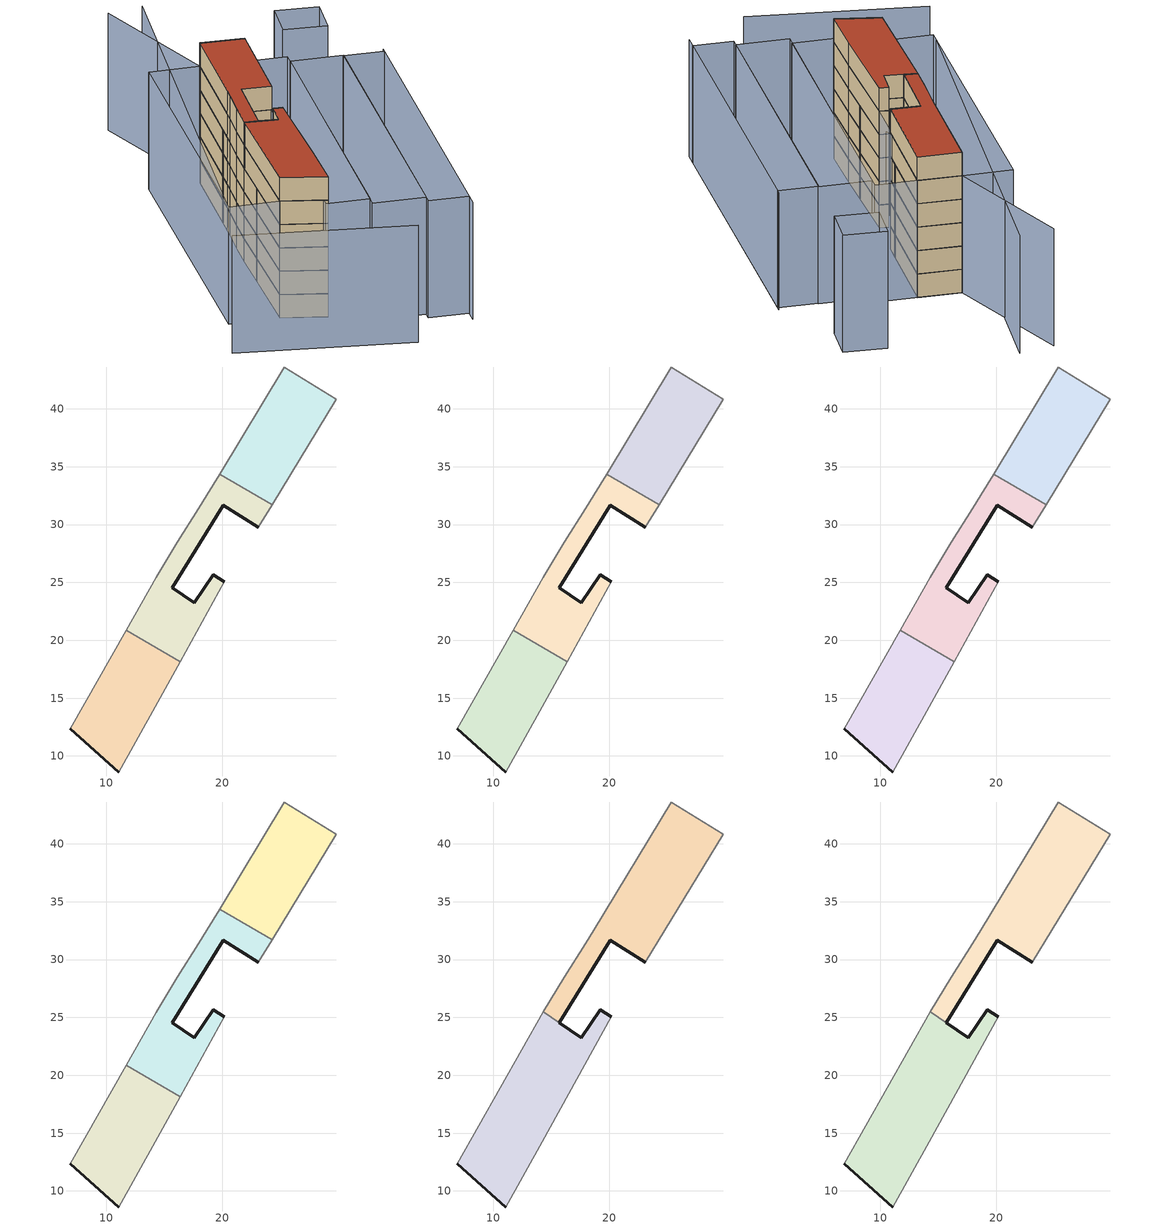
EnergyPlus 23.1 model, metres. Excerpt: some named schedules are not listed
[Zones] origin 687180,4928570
eb3096b76a577bc8_F0_dwelling_0
 floor ground (EU_floor_Construction): 24.31,31.72 29.84,40.83 25.35,43.62 19.77,34.36 z0
 wall adiabatic (EU_wall_Construction): 19.77,34.36 25.35,43.62 29.84,40.83 24.31,31.72 z0:3
 wall to eb3096b76a577bc8_F0_dwelling_1 (EU_wall_Construction): 24.31,31.72 19.77,34.36 z0:3
eb3096b76a577bc8_F0_dwelling_1
 floor ground (EU_floor_Construction): 16.38,18.16 20.18,25.07 19.23,25.67 17.57,23.23 15.66,24.54 20.08,31.69 23.12,29.77 24.31,31.72 19.77,34.36 18.68,32.55 17.95,31.41 16.11,28.49 14.3,25.47 11.71,20.88 z0
 wall outside (EU_wall_Construction): 23.12,29.77 20.08,31.69 15.66,24.54 17.57,23.23 19.23,25.67 20.18,25.07 z0:3
 wall adiabatic (EU_wall_Construction): 24.31,31.72 23.12,29.77 / 20.18,25.07 16.38,18.16 / 11.71,20.88 14.3,25.47 16.11,28.49 17.95,31.41 18.68,32.55 19.77,34.36 z0:3
 wall to eb3096b76a577bc8_F0_dwelling_2 (EU_wall_Construction): 16.38,18.16 11.71,20.88 z0:3
eb3096b76a577bc8_F0_dwelling_2
 floor ground (EU_floor_Construction): 11.04,8.62 14.23,14.25 16.38,18.16 11.71,20.88 6.88,12.35 z0
 wall outside (EU_wall_Construction): 11.04,8.62 6.88,12.35 z0:3
 wall adiabatic (EU_wall_Construction): 6.88,12.35 11.71,20.88 / 16.38,18.16 14.23,14.25 11.04,8.62 z0:3
eb3096b76a577bc8_F1_dwelling_0
 floor to eb3096b76a577bc8_F0_dwelling_0 (EU_floor_Construction): 24.31,31.72 29.84,40.83 25.35,43.62 19.77,34.36 z3
 wall adiabatic (EU_wall_Construction): 19.77,34.36 25.35,43.62 29.84,40.83 24.31,31.72 z3:6
 wall to eb3096b76a577bc8_F1_dwelling_1 (EU_wall_Construction): 24.31,31.72 19.77,34.36 z3:6
eb3096b76a577bc8_F1_dwelling_1
 floor to eb3096b76a577bc8_F0_dwelling_1 (EU_floor_Construction): 16.38,18.16 20.18,25.07 19.23,25.67 17.57,23.23 15.66,24.54 20.08,31.69 23.12,29.77 24.31,31.72 19.77,34.36 18.68,32.55 17.95,31.41 16.11,28.49 14.3,25.47 11.71,20.88 z3
 wall outside (EU_wall_Construction): 23.12,29.77 20.08,31.69 15.66,24.54 17.57,23.23 19.23,25.67 20.18,25.07 z3:6
 wall adiabatic (EU_wall_Construction): 24.31,31.72 23.12,29.77 / 20.18,25.07 16.38,18.16 / 11.71,20.88 14.3,25.47 16.11,28.49 17.95,31.41 18.68,32.55 19.77,34.36 z3:6
 wall to eb3096b76a577bc8_F1_dwelling_2 (EU_wall_Construction): 16.38,18.16 11.71,20.88 z3:6
eb3096b76a577bc8_F1_dwelling_2
 floor to eb3096b76a577bc8_F0_dwelling_2 (EU_floor_Construction): 11.04,8.62 14.23,14.25 16.38,18.16 11.71,20.88 6.88,12.35 z3
 wall outside (EU_wall_Construction): 11.04,8.62 6.88,12.35 z3:6
 wall adiabatic (EU_wall_Construction): 6.88,12.35 11.71,20.88 / 16.38,18.16 14.23,14.25 11.04,8.62 z3:6
eb3096b76a577bc8_F2_dwelling_0
 floor to eb3096b76a577bc8_F1_dwelling_0 (EU_floor_Construction): 24.31,31.72 29.84,40.83 25.35,43.62 19.77,34.36 z6
 wall adiabatic (EU_wall_Construction): 19.77,34.36 25.35,43.62 29.84,40.83 24.31,31.72 z6:9
 wall to eb3096b76a577bc8_F2_dwelling_1 (EU_wall_Construction): 24.31,31.72 19.77,34.36 z6:9
eb3096b76a577bc8_F2_dwelling_1
 floor to eb3096b76a577bc8_F1_dwelling_1 (EU_floor_Construction): 16.38,18.16 20.18,25.07 19.23,25.67 17.57,23.23 15.66,24.54 20.08,31.69 23.12,29.77 24.31,31.72 19.77,34.36 18.68,32.55 17.95,31.41 16.11,28.49 14.3,25.47 11.71,20.88 z6
 wall outside (EU_wall_Construction): 23.12,29.77 20.08,31.69 15.66,24.54 17.57,23.23 19.23,25.67 20.18,25.07 z6:9
 wall adiabatic (EU_wall_Construction): 24.31,31.72 23.12,29.77 / 20.18,25.07 16.38,18.16 / 11.71,20.88 14.3,25.47 16.11,28.49 17.95,31.41 18.68,32.55 19.77,34.36 z6:9
 wall to eb3096b76a577bc8_F2_dwelling_2 (EU_wall_Construction): 16.38,18.16 11.71,20.88 z6:9
eb3096b76a577bc8_F2_dwelling_2
 floor to eb3096b76a577bc8_F1_dwelling_2 (EU_floor_Construction): 11.04,8.62 14.23,14.25 16.38,18.16 11.71,20.88 6.88,12.35 z6
 wall outside (EU_wall_Construction): 11.04,8.62 6.88,12.35 z6:9
 wall adiabatic (EU_wall_Construction): 6.88,12.35 11.71,20.88 / 16.38,18.16 14.23,14.25 11.04,8.62 z6:9
eb3096b76a577bc8_F3_dwelling_0
 floor to eb3096b76a577bc8_F2_dwelling_0 (EU_floor_Construction): 24.31,31.72 29.84,40.83 25.35,43.62 19.77,34.36 z9
 wall adiabatic (EU_wall_Construction): 19.77,34.36 25.35,43.62 29.84,40.83 24.31,31.72 z9:12
 wall to eb3096b76a577bc8_F3_dwelling_1 (EU_wall_Construction): 24.31,31.72 19.77,34.36 z9:12
eb3096b76a577bc8_F3_dwelling_1
 floor to eb3096b76a577bc8_F2_dwelling_1 (EU_floor_Construction): 16.38,18.16 20.18,25.07 19.23,25.67 17.57,23.23 15.66,24.54 20.08,31.69 23.12,29.77 24.31,31.72 19.77,34.36 18.68,32.55 17.95,31.41 16.11,28.49 14.3,25.47 11.71,20.88 z9
 wall outside (EU_wall_Construction): 23.12,29.77 20.08,31.69 15.66,24.54 17.57,23.23 19.23,25.67 20.18,25.07 z9:12
 wall adiabatic (EU_wall_Construction): 24.31,31.72 23.12,29.77 / 20.18,25.07 16.38,18.16 / 11.71,20.88 14.3,25.47 16.11,28.49 17.95,31.41 18.68,32.55 19.77,34.36 z9:12
 wall to eb3096b76a577bc8_F3_dwelling_2 (EU_wall_Construction): 16.38,18.16 11.71,20.88 z9:12
eb3096b76a577bc8_F3_dwelling_2
 floor to eb3096b76a577bc8_F2_dwelling_2 (EU_floor_Construction): 11.04,8.62 14.23,14.25 16.38,18.16 11.71,20.88 6.88,12.35 z9
 wall outside (EU_wall_Construction): 11.04,8.62 6.88,12.35 z9:12
 wall adiabatic (EU_wall_Construction): 6.88,12.35 11.71,20.88 / 16.38,18.16 14.23,14.25 11.04,8.62 z9:12
eb3096b76a577bc8_F4_dwelling_0
 floor to eb3096b76a577bc8_F3_dwelling_0 (EU_floor_Construction): 24.31,31.72 29.84,40.83 25.35,43.62 19.77,34.36 z12
 floor to eb3096b76a577bc8_F3_dwelling_1 (EU_floor_Construction): 23.12,29.77 24.31,31.72 19.77,34.36 18.68,32.55 17.95,31.41 16.11,28.49 14.3,25.47 15.66,24.54 20.08,31.69 z12
 wall outside (EU_wall_Construction): 23.12,29.77 20.08,31.69 15.66,24.54 z12:15
 wall adiabatic (EU_wall_Construction): 14.31,25.47 16.11,28.49 17.95,31.41 18.68,32.55 25.35,43.62 29.84,40.83 23.12,29.77 z12:15
 wall to eb3096b76a577bc8_F4_dwelling_1 (EU_wall_Construction): 15.66,24.54 14.31,25.47 z12:15
eb3096b76a577bc8_F4_dwelling_1
 floor to eb3096b76a577bc8_F3_dwelling_1 (EU_floor_Construction): 16.38,18.16 20.18,25.07 19.23,25.67 17.57,23.23 14.3,25.47 11.71,20.88 z12
 floor to eb3096b76a577bc8_F3_dwelling_2 (EU_floor_Construction): 11.04,8.62 14.23,14.25 16.38,18.16 11.71,20.88 6.88,12.35 z12
 wall outside (EU_wall_Construction): 11.04,8.62 6.88,12.35 / 15.66,24.54 17.57,23.23 19.23,25.67 20.18,25.07 z12:15
 wall adiabatic (EU_wall_Construction): 6.88,12.35 14.3,25.47 / 20.18,25.07 14.23,14.25 11.04,8.62 z12:15
eb3096b76a577bc8_F5_dwelling_0
 floor to eb3096b76a577bc8_F4_dwelling_0 (EU_floor_Construction): 23.12,29.77 29.84,40.83 25.35,43.62 18.68,32.55 17.95,31.41 16.11,28.49 14.3,25.47 15.66,24.54 20.08,31.69 z15
 wall outside (EU_wall_Construction): 23.12,29.77 20.08,31.69 15.66,24.54 z15:18
 wall adiabatic (EU_wall_Construction): 14.31,25.47 16.11,28.49 17.95,31.41 18.68,32.55 25.35,43.62 29.84,40.83 23.12,29.77 z15:18
 wall to eb3096b76a577bc8_F5_dwelling_1 (EU_wall_Construction): 15.66,24.54 14.31,25.47 z15:18
 roof outside (EU_roof_Construction): 29.84,40.83 23.12,29.77 20.08,31.69 15.66,24.54 14.31,25.47 16.11,28.49 17.95,31.41 18.68,32.55 25.35,43.62 z18
eb3096b76a577bc8_F5_dwelling_1
 floor to eb3096b76a577bc8_F4_dwelling_1 (EU_floor_Construction): 14.23,14.25 20.18,25.07 19.23,25.67 17.57,23.23 14.3,25.47 6.88,12.35 11.04,8.62 z15
 wall outside (EU_wall_Construction): 11.04,8.62 6.88,12.35 / 15.66,24.54 17.57,23.23 19.23,25.67 20.18,25.07 z15:18
 wall adiabatic (EU_wall_Construction): 6.88,12.35 14.3,25.47 / 20.18,25.07 14.23,14.25 11.04,8.62 z15:18
 roof outside (EU_roof_Construction): 20.18,25.07 14.23,14.25 11.04,8.62 6.88,12.35 14.3,25.47 17.57,23.23 19.23,25.67 z18
shading: -3.38,9.86 13.66,-3.36 / 22.32,-3.55 43.29,31.74 / 31.78,59.36 2.26,16.48 / 23.38,29.41 27.74,60.81 / 43.06,31.35 23.13,-2.18 / 23.13,-2.18 18.95,0.3 / 18.95,0.3 38.88,33.83 / 38.88,33.83 43.06,31.35 / 38.99,33.87 19.44,1.12 / 19.44,1.12 13.97,4.38 / 13.97,4.38 33.52,37.13 / 33.52,37.13 38.99,33.87 / 34.18,38.24 14.62,5.41 / 14.62,5.41 10.08,8.12 / 10.08,8.12 29.64,40.94 / 29.64,40.94 34.18,38.24 / 25.36,43.62 6.88,12.35 / 6.88,12.35 1.65,15.44 / 1.65,15.44 20.12,46.72 / 20.12,46.72 25.36,43.62 / 41.57,47.71 45.97,44.76 / 45.97,44.76 43.2,40.63 / 43.2,40.63 38.8,43.59 / 38.8,43.59 41.57,47.71 z0:15
[Building]
EU S2 Campaign: North Axis=0; Terrain=City; Solar Distribution=FullExterior
[Site:Location]
Bologna: Latitude=44.5; Longitude=11.25; Time Zone=1; Elevation=37
[SizingPeriod:WeatherFileDays]
AnnualSizingPeriod: Begin Month=1; Begin Day of Month=1; End Month=12; End Day of Month=31; Day of Week for Start Day=Monday; Use Weather File Daylight Saving Period=No; Use Weather File Rain and Snow Indicators=No
[MATERIAL]
EU_InternalMass_Material: Roughness=MediumRough; Thickness=0.1; Conductivity=1; Density=1800; Specific Heat=900; Thermal Absorptance=0.9; Solar Absorptance=0.7; Visible Absorptance=0.7
[MATERIAL:NOMASS] Roughness=MediumRough; Thermal Absorptance=0.9; Solar Absorptance=0.7; Visible Absorptance=0.7
Name | Thermal Resistance
EU_wall_NoMass | 0.905828
EU_roof_NoMass | 0.37593
EU_floor_NoMass | 0.67114
[CONSTRUCTION]
EU_wall_Construction: EU_wall_NoMass
EU_roof_Construction: EU_roof_NoMass
EU_floor_Construction: EU_floor_NoMass
EU_InternalMass_Construction: EU_InternalMass_Material
[ZONE] Type=1; Multiplier=1; Ceiling Height=autocalculate; Floor Area=autocalculate; Part of Total Floor Area=Yes
Name | Volume
eb3096b76a577bc8_F0_dwelling_0 | 169.546
eb3096b76a577bc8_F1_dwelling_0; eb3096b76a577bc8_F2_dwelling_0; eb3096b76a577bc8_F3_dwelling_0 | 169.548
eb3096b76a577bc8_F4_dwelling_0; eb3096b76a577bc8_F5_dwelling_0 | 245.95
eb3096b76a577bc8_F0_dwelling_1; eb3096b76a577bc8_F1_dwelling_1; eb3096b76a577bc8_F2_dwelling_1; eb3096b76a577bc8_F3_dwelling_1 | 169.547
eb3096b76a577bc8_F4_dwelling_1 | 262.654
eb3096b76a577bc8_F5_dwelling_1 | 262.668
eb3096b76a577bc8_F0_dwelling_2; eb3096b76a577bc8_F1_dwelling_2; eb3096b76a577bc8_F2_dwelling_2; eb3096b76a577bc8_F3_dwelling_2 | 169.553
[INTERNALMASS] Construction=EU_InternalMass_Construction
Name | Zone or ZoneList | Surface Area
eb3096b76a577bc8_F0_dwelling_0_EU_InternalMass | eb3096b76a577bc8_F0_dwelling_0 | 56.5157
eb3096b76a577bc8_F0_dwelling_1_EU_InternalMass | eb3096b76a577bc8_F0_dwelling_1 | 56.5153
eb3096b76a577bc8_F0_dwelling_2_EU_InternalMass | eb3096b76a577bc8_F0_dwelling_2 | 56.5179
eb3096b76a577bc8_F1_dwelling_0_EU_InternalMass | eb3096b76a577bc8_F1_dwelling_0 | 56.5157
eb3096b76a577bc8_F1_dwelling_1_EU_InternalMass | eb3096b76a577bc8_F1_dwelling_1 | 56.5153
eb3096b76a577bc8_F1_dwelling_2_EU_InternalMass | eb3096b76a577bc8_F1_dwelling_2 | 56.5179
eb3096b76a577bc8_F2_dwelling_0_EU_InternalMass | eb3096b76a577bc8_F2_dwelling_0 | 56.5157
eb3096b76a577bc8_F2_dwelling_1_EU_InternalMass | eb3096b76a577bc8_F2_dwelling_1 | 56.5153
eb3096b76a577bc8_F2_dwelling_2_EU_InternalMass | eb3096b76a577bc8_F2_dwelling_2 | 56.5179
eb3096b76a577bc8_F3_dwelling_0_EU_InternalMass | eb3096b76a577bc8_F3_dwelling_0 | 56.5157
eb3096b76a577bc8_F3_dwelling_1_EU_InternalMass | eb3096b76a577bc8_F3_dwelling_1 | 56.5153
eb3096b76a577bc8_F3_dwelling_2_EU_InternalMass | eb3096b76a577bc8_F3_dwelling_2 | 56.5179
eb3096b76a577bc8_F4_dwelling_0_EU_InternalMass | eb3096b76a577bc8_F4_dwelling_0 | 81.9885
eb3096b76a577bc8_F4_dwelling_1_EU_InternalMass | eb3096b76a577bc8_F4_dwelling_1 | 87.5545
eb3096b76a577bc8_F5_dwelling_0_EU_InternalMass | eb3096b76a577bc8_F5_dwelling_0 | 81.9885
eb3096b76a577bc8_F5_dwelling_1_EU_InternalMass | eb3096b76a577bc8_F5_dwelling_1 | 87.5545
[OTHEREQUIPMENT] Fuel Type=Electricity; Design Level Calculation Method=Watts/Area; Power per Zone Floor Area=1; Fraction Latent=0; Fraction Radiant=0; Fraction Lost=0; Carbon Dioxide Generation Rate=0; EndUse Subcategory=EU_Step8_InternalGains
Name | Zone or ZoneList or Space or SpaceList | Schedule
EU_Step8_InternalGain_eb3096b76a577bc8_F0_dwelling_0_f000 | eb3096b76a577bc8_F0_dwelling_0 | EU_Step8_GainSchedule_eb3096b76a577bc8_F0_dwelling_0_f000
EU_Step8_InternalGain_eb3096b76a577bc8_F0_dwelling_1_f000 | eb3096b76a577bc8_F0_dwelling_1 | EU_Step8_GainSchedule_eb3096b76a577bc8_F0_dwelling_1_f000
EU_Step8_InternalGain_eb3096b76a577bc8_F0_dwelling_2_f000 | eb3096b76a577bc8_F0_dwelling_2 | EU_Step8_GainSchedule_eb3096b76a577bc8_F0_dwelling_2_f000
EU_Step8_InternalGain_eb3096b76a577bc8_F1_dwelling_0_f000 | eb3096b76a577bc8_F1_dwelling_0 | EU_Step8_GainSchedule_eb3096b76a577bc8_F1_dwelling_0_f000
EU_Step8_InternalGain_eb3096b76a577bc8_F1_dwelling_1_f000 | eb3096b76a577bc8_F1_dwelling_1 | EU_Step8_GainSchedule_eb3096b76a577bc8_F1_dwelling_1_f000
EU_Step8_InternalGain_eb3096b76a577bc8_F1_dwelling_2_f000 | eb3096b76a577bc8_F1_dwelling_2 | EU_Step8_GainSchedule_eb3096b76a577bc8_F1_dwelling_2_f000
EU_Step8_InternalGain_eb3096b76a577bc8_F2_dwelling_0_f000 | eb3096b76a577bc8_F2_dwelling_0 | EU_Step8_GainSchedule_eb3096b76a577bc8_F2_dwelling_0_f000
EU_Step8_InternalGain_eb3096b76a577bc8_F2_dwelling_1_f000 | eb3096b76a577bc8_F2_dwelling_1 | EU_Step8_GainSchedule_eb3096b76a577bc8_F2_dwelling_1_f000
EU_Step8_InternalGain_eb3096b76a577bc8_F2_dwelling_2_f000 | eb3096b76a577bc8_F2_dwelling_2 | EU_Step8_GainSchedule_eb3096b76a577bc8_F2_dwelling_2_f000
EU_Step8_InternalGain_eb3096b76a577bc8_F3_dwelling_0_f000 | eb3096b76a577bc8_F3_dwelling_0 | EU_Step8_GainSchedule_eb3096b76a577bc8_F3_dwelling_0_f000
EU_Step8_InternalGain_eb3096b76a577bc8_F3_dwelling_1_f000 | eb3096b76a577bc8_F3_dwelling_1 | EU_Step8_GainSchedule_eb3096b76a577bc8_F3_dwelling_1_f000
EU_Step8_InternalGain_eb3096b76a577bc8_F3_dwelling_2_f000 | eb3096b76a577bc8_F3_dwelling_2 | EU_Step8_GainSchedule_eb3096b76a577bc8_F3_dwelling_2_f000
EU_Step8_InternalGain_eb3096b76a577bc8_F4_dwelling_0_f000 | eb3096b76a577bc8_F4_dwelling_0 | EU_Step8_GainSchedule_eb3096b76a577bc8_F4_dwelling_0_f000
EU_Step8_InternalGain_eb3096b76a577bc8_F4_dwelling_1_f000 | eb3096b76a577bc8_F4_dwelling_1 | EU_Step8_GainSchedule_eb3096b76a577bc8_F4_dwelling_1_f000
EU_Step8_InternalGain_eb3096b76a577bc8_F5_dwelling_0_f000 | eb3096b76a577bc8_F5_dwelling_0 | EU_Step8_GainSchedule_eb3096b76a577bc8_F5_dwelling_0_f000
EU_Step8_InternalGain_eb3096b76a577bc8_F5_dwelling_1_f000 | eb3096b76a577bc8_F5_dwelling_1 | EU_Step8_GainSchedule_eb3096b76a577bc8_F5_dwelling_1_f000
[ZONEVENTILATION:DESIGNFLOWRATE] Schedule=EU_AlwaysOn; Design Flow Rate Calculation Method=AirChanges/Hour; Air Changes per Hour=0.73129; Ventilation Type=Natural; Fan Pressure Rise=0; Fan Total Efficiency=1; Constant Term Coefficient=1; Temperature Term Coefficient=0; Velocity Term Coefficient=0; Velocity Squared Term Coefficient=0; Minimum Indoor Temperature=-100; Maximum Indoor Temperature=100; Delta Temperature=-100; Minimum Outdoor Temperature=-100; Maximum Outdoor Temperature=100; Maximum Wind Speed=40
Name | Zone or ZoneList or Space or SpaceList
EU_ConstantAir_eb3096b76a577bc8_F0_dwelling_0 | eb3096b76a577bc8_F0_dwelling_0
EU_ConstantAir_eb3096b76a577bc8_F0_dwelling_1 | eb3096b76a577bc8_F0_dwelling_1
EU_ConstantAir_eb3096b76a577bc8_F0_dwelling_2 | eb3096b76a577bc8_F0_dwelling_2
EU_ConstantAir_eb3096b76a577bc8_F1_dwelling_0 | eb3096b76a577bc8_F1_dwelling_0
EU_ConstantAir_eb3096b76a577bc8_F1_dwelling_1 | eb3096b76a577bc8_F1_dwelling_1
EU_ConstantAir_eb3096b76a577bc8_F1_dwelling_2 | eb3096b76a577bc8_F1_dwelling_2
EU_ConstantAir_eb3096b76a577bc8_F2_dwelling_0 | eb3096b76a577bc8_F2_dwelling_0
EU_ConstantAir_eb3096b76a577bc8_F2_dwelling_1 | eb3096b76a577bc8_F2_dwelling_1
EU_ConstantAir_eb3096b76a577bc8_F2_dwelling_2 | eb3096b76a577bc8_F2_dwelling_2
EU_ConstantAir_eb3096b76a577bc8_F3_dwelling_0 | eb3096b76a577bc8_F3_dwelling_0
EU_ConstantAir_eb3096b76a577bc8_F3_dwelling_1 | eb3096b76a577bc8_F3_dwelling_1
EU_ConstantAir_eb3096b76a577bc8_F3_dwelling_2 | eb3096b76a577bc8_F3_dwelling_2
EU_ConstantAir_eb3096b76a577bc8_F4_dwelling_0 | eb3096b76a577bc8_F4_dwelling_0
EU_ConstantAir_eb3096b76a577bc8_F4_dwelling_1 | eb3096b76a577bc8_F4_dwelling_1
EU_ConstantAir_eb3096b76a577bc8_F5_dwelling_0 | eb3096b76a577bc8_F5_dwelling_0
EU_ConstantAir_eb3096b76a577bc8_F5_dwelling_1 | eb3096b76a577bc8_F5_dwelling_1
[HVACTEMPLATE:THERMOSTAT] Constant Heating Setpoint=20; Constant Cooling Setpoint=50
EU_HeatOnly_eb3096b76a577bc8_F0_dwelling_0; EU_HeatOnly_eb3096b76a577bc8_F0_dwelling_1; EU_HeatOnly_eb3096b76a577bc8_F0_dwelling_2; EU_HeatOnly_eb3096b76a577bc8_F1_dwelling_0; EU_HeatOnly_eb3096b76a577bc8_F1_dwelling_1; EU_HeatOnly_eb3096b76a577bc8_F1_dwelling_2; EU_HeatOnly_eb3096b76a577bc8_F2_dwelling_0; EU_HeatOnly_eb3096b76a577bc8_F2_dwelling_1; EU_HeatOnly_eb3096b76a577bc8_F2_dwelling_2; EU_HeatOnly_eb3096b76a577bc8_F3_dwelling_0; EU_HeatOnly_eb3096b76a577bc8_F3_dwelling_1; EU_HeatOnly_eb3096b76a577bc8_F3_dwelling_2; EU_HeatOnly_eb3096b76a577bc8_F4_dwelling_0; EU_HeatOnly_eb3096b76a577bc8_F4_dwelling_1; EU_HeatOnly_eb3096b76a577bc8_F5_dwelling_0; EU_HeatOnly_eb3096b76a577bc8_F5_dwelling_1
[HVACTEMPLATE:ZONE:IDEALLOADSAIRSYSTEM] System Availability Schedule=EU_AlwaysOn; Maximum Heating Supply Air Temperature=50; Minimum Cooling Supply Air Temperature=13; Maximum Heating Supply Air Humidity Ratio=0.0156; Minimum Cooling Supply Air Humidity Ratio=0.0077; Heating Limit=NoLimit; Cooling Limit=NoLimit; Heating Availability Schedule=EU_AlwaysOn; Cooling Availability Schedule=EU_CoolingOff; Dehumidification Control Type=ConstantSensibleHeatRatio; Cooling Sensible Heat Ratio=0.7; Dehumidification Setpoint=60; Humidification Control Type=None; Humidification Setpoint=30; Outdoor Air Method=None; Outdoor Air Flow Rate per Person=0.00944; Outdoor Air Flow Rate per Zone Floor Area=0; Outdoor Air Flow Rate per Zone=0; Demand Controlled Ventilation Type=None; Outdoor Air Economizer Type=NoEconomizer; Heat Recovery Type=None; Sensible Heat Recovery Effectiveness=0.7; Latent Heat Recovery Effectiveness=0.65
Name | Template Thermostat
eb3096b76a577bc8_F0_dwelling_0 | EU_HeatOnly_eb3096b76a577bc8_F0_dwelling_0
eb3096b76a577bc8_F0_dwelling_1 | EU_HeatOnly_eb3096b76a577bc8_F0_dwelling_1
